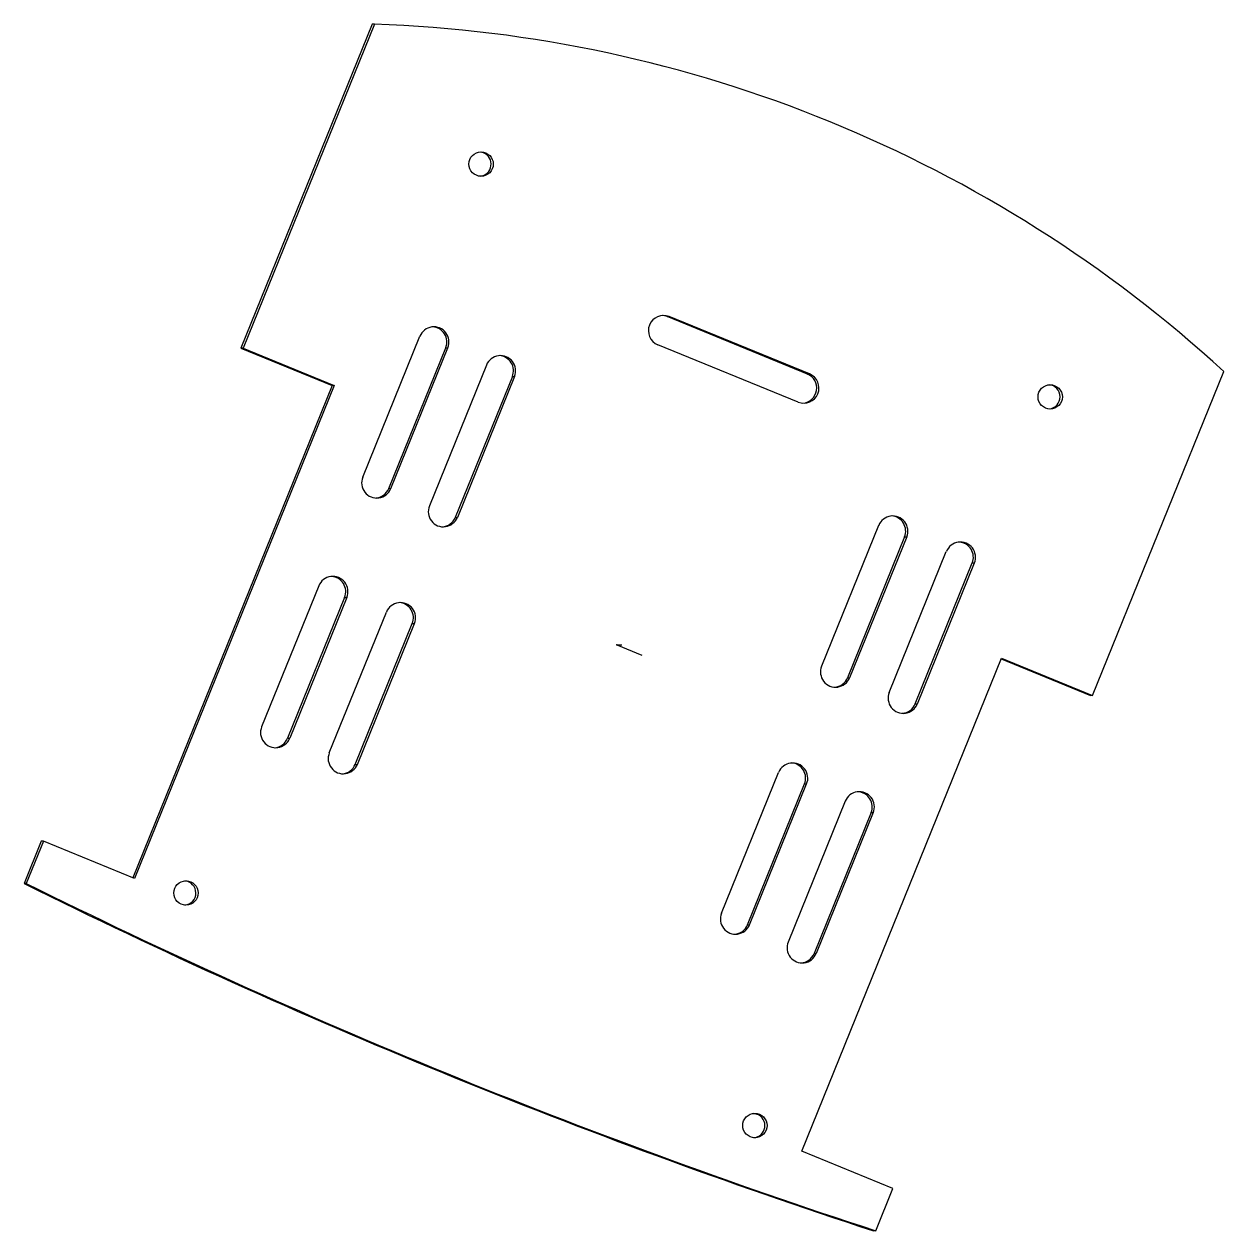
# Model space of a CAD drawing. Header units: millimetres. Extents: x -78 to 80, y -77 to 82.
import ezdxf

# ---------------------------------------------------------------- set-up
doc = ezdxf.new("R2010")
doc.units = ezdxf.units.MM
doc.header["$PDSIZE"] = -1

msp = doc.modelspace()

# ---------------------------------------------------------------- linework, layer by layer
at = {"color": 7, "linetype": 'Continuous', "lineweight": 25}
for p, q in [((-32.19, 81.62), (-49.45, 39.02)), ((-31.91, 81.63), (-49.17, 39.02)), ((-31.91, 81.63), (-32.19, 81.62)), ((6.6, 43.16), (6.88, 43.17)), ((25.04, 35.62), (6.6, 43.16)), ((25.32, 35.63), (6.88, 43.17)), ((-33.43, 22.06), (-25.92, 40.58)), ((-49.17, 39.02), (-49.45, 39.02)), ((-49.45, 39.02), (-37.46, 34.12)), ((-49.17, 39.02), (-37.18, 34.12)), ((-30.02, 20.55), (-22.52, 39.07)), ((-29.74, 20.55), (-22.24, 39.08)), ((-22.52, 39.07), (-22.24, 39.08)), ((23.82, 31.92), (5.38, 39.46)), ((-17.16, 36.8), (-24.67, 18.28)), ((-13.75, 35.29), (-21.26, 16.77)), ((-13.47, 35.29), (-20.98, 16.77)), ((-13.75, 35.29), (-13.47, 35.29)), ((25.04, 35.62), (25.32, 35.63)), ((62.56, -6.66), (79.83, 35.95)), ((-37.46, 34.12), (-63.69, -30.62)), ((-37.18, 34.12), (-63.45, -30.72)), ((-37.18, 34.12), (-37.46, 34.12)), ((-30.02, 20.55), (-29.74, 20.55)), ((-21.26, 16.77), (-20.98, 16.77)), ((34.42, 15.71), (26.92, -2.81)), ((37.83, 14.2), (30.32, -4.32)), ((38.11, 14.21), (30.6, -4.32)), ((37.83, 14.2), (38.11, 14.21)), ((35.82, -6.25), (43.32, 12.28)), ((39.23, -7.76), (46.73, 10.77)), ((39.51, -7.76), (47.01, 10.77)), ((46.73, 10.77), (47.01, 10.77)), ((-39.23, 7.76), (-46.73, -10.77)), ((-35.82, 6.25), (-43.32, -12.28)), ((-35.54, 6.25), (-43.04, -12.27)), ((-35.82, 6.25), (-35.54, 6.25)), ((-37.83, -14.2), (-30.32, 4.32)), ((-34.42, -15.71), (-26.92, 2.81)), ((-34.14, -15.71), (-26.64, 2.81)), ((-26.92, 2.81), (-26.64, 2.81)), ((24.3, -66.59), (50.57, -1.75)), ((50.53, -1.85), (62.28, -6.66)), ((50.57, -1.75), (62.56, -6.66)), ((30.32, -4.32), (30.6, -4.32)), ((39.23, -7.76), (39.51, -7.76)), ((62.56, -6.66), (62.28, -6.66)), ((-43.32, -12.28), (-43.04, -12.27)), ((-34.42, -15.71), (-34.14, -15.71)), ((13.75, -35.29), (21.26, -16.77)), ((17.16, -36.8), (24.67, -18.28)), ((17.44, -36.8), (24.95, -18.27)), ((24.67, -18.28), (24.95, -18.27)), ((30.02, -20.55), (22.52, -39.07)), ((33.43, -22.06), (25.92, -40.58)), ((33.71, -22.06), (26.2, -40.58)), ((33.43, -22.06), (33.71, -22.06)), ((-75.72, -25.82), (-77.97, -31.37)), ((-75.44, -25.82), (-77.69, -31.37)), ((-75.44, -25.82), (-75.72, -25.82)), ((-63.45, -30.72), (-75.44, -25.82)), ((-77.69, -31.37), (-77.97, -31.37)), ((17.16, -36.8), (17.44, -36.8)), ((25.92, -40.58), (26.2, -40.58)), ((36.29, -71.49), (24.3, -66.59)), ((34.04, -77.05), (36.29, -71.49)), ((34.04, -77.05), (33.76, -77.05))]:
    msp.add_line(p, q, dxfattribs=at)
at = {"color": 7, "linetype": 'Continuous'}
for q in [(3.26, -1.33), (0.66, 0)]:
    msp.add_line((0, 0), q, dxfattribs=at)
at = {"color": 7, "linetype": 'Continuous', "lineweight": 25, "flags": 128}
for points in [[(-17.54, 64.69), (-17.98, 64.8), (-18.01, 64.8)], [(6.6, 43.16), (6.1, 43.3), (5.98, 43.31)], [(18.46, -61.73), (18.02, -61.62), (18, -61.62)]]:
    msp.add_lwpolyline(points, dxfattribs=at)
at = {"color": 7, "linetype": 'Continuous', "lineweight": 25}
for centre in [(-17.87, 63.22), (56.98, 32.61), (-56.69, -32.62), (18.14, -63.2)]:
    msp.add_circle(centre, 1.6, dxfattribs=at)
for centre, radius, start, end in [((-37.82, -92.33), 174.05, 47.4767, 88.0543), ((-18.15, 63.21), 1.6, 275.5919, 67.719), ((6.13, 41.31), 2, 68.086, 247.7999), ((-24.08, 39.83), 1.99, 337.6224, 157.9085), ((-24.37, 39.83), 2, 337.808, 86.12), ((-15.32, 36.05), 1.99, 337.6224, 157.9085), ((-15.61, 36.05), 2, 337.808, 86.12), ((24.57, 33.78), 2, 248.086, 67.7999), ((24.28, 33.77), 2, 274.5982, 67.7056), ((56.69, 32.62), 1.6, 275.574, 85.0943), ((-31.59, 21.3), 1.99, 157.6224, 337.9085), ((-31.87, 21.3), 1.99, 274.4435, 338.0194), ((-22.83, 17.52), 1.99, 157.6224, 337.9085), ((-23.11, 17.51), 1.99, 274.4435, 338.0194), ((36.27, 14.96), 1.99, 337.6224, 157.9085), ((35.98, 14.96), 2, 337.808, 86.12), ((45.17, 11.53), 1.99, 337.6224, 157.9085), ((44.88, 11.52), 2, 337.808, 86.12), ((-37.38, 7.01), 1.99, 337.6224, 157.9085), ((-37.67, 7), 2, 337.808, 86.12), ((-28.48, 3.57), 1.99, 337.6224, 157.9085), ((-28.77, 3.57), 2, 337.808, 86.12), ((28.76, -3.57), 1.99, 157.6224, 337.9085), ((28.48, -3.58), 1.99, 274.433, 338.0299), ((37.66, -7.01), 1.99, 157.6224, 337.9085), ((37.38, -7.01), 1.99, 274.433, 338.0299), ((-44.89, -11.53), 1.99, 157.6224, 337.9085), ((-45.17, -11.53), 1.99, 274.433, 338.0299), ((-35.99, -14.96), 1.99, 157.6224, 337.9085), ((-36.27, -14.97), 1.99, 274.433, 338.0299), ((23.11, -17.52), 1.99, 337.6224, 157.9085), ((22.82, -17.52), 2, 337.808, 86.12), ((31.87, -21.3), 1.99, 337.6224, 157.9085), ((31.58, -21.3), 2, 337.808, 86.12), ((291.8, 713.67), 831.76, 243.6044, 251.92652), ((292.08, 713.68), 831.76, 243.6044, 251.92652), ((-56.98, -32.62), 1.6, 275.574, 85.0943), ((15.6, -36.05), 1.99, 157.6224, 337.9085), ((15.32, -36.06), 1.99, 274.4435, 338.0194), ((24.36, -39.83), 1.99, 157.6224, 337.9085), ((24.08, -39.84), 1.99, 274.4435, 338.0194), ((17.86, -63.21), 1.6, 275.5919, 67.719)]:
    msp.add_arc(centre, radius, start, end, dxfattribs=at)
at = {"color": 7, "linetype": 'Continuous'}
msp.add_point((0, 0), dxfattribs=at)

doc.saveas('drawing.dxf')
